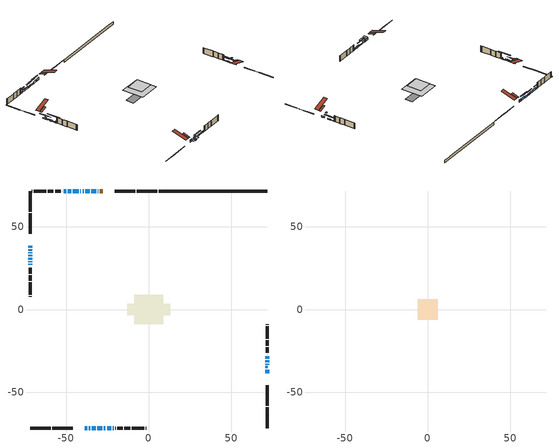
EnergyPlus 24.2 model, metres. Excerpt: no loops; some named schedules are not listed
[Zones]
conditioned space
 floor adiabatic (AdiabaticFloorConstruction): -8.9,-8.9 -8.9,8.9 8.9,8.9 8.9,-8.9 z3.27
 floor foundation (Slab1 construction): -13.05,-3.36 -13.05,3.36 13.05,3.36 13.05,-3.36 z-1.49
 wall outside (RimJoist1 construction): 5.17,71.73 -7.33,71.73 / -71.73,-71.73 -59.24,-71.73 / -71.73,71.73 -71.73,59.24 / 71.73,-71.73 71.73,-59.24 z0.83:1.13
 wall outside (RimJoist2 construction): -8.26,71.73 -20.56,71.73 / -58.31,-71.73 -46,-71.73 / -71.73,58.31 -71.73,46 / 71.73,-58.31 71.73,-46 z0.83:1.13
 wall outside (AdiabaticWallConstruction 1): -27.94,71.73 -29.67,71.73 z0.83:2.86
 wall outside (AdiabaticWallConstruction): -30.59,71.73 -30.99,71.73 / -39.36,71.73 -40.1,71.73 / -71.73,27.59 -71.73,27.2 / -21.85,-71.73 -21.11,-71.73 z0.83:2.05; -31.91,71.73 -34.71,71.73 z0.83:2.58; -35.64,71.73 -38.43,71.73 / 71.73,-38.63 71.73,-36.34 / -42.42,71.73 -45.97,71.73 / -25.27,-71.73 -22.78,-71.73 / -71.73,31.4 -71.73,30.26 z0.83:1.85; -38.63,-71.73 -37.18,-71.73 / -34.46,-71.73 -32.22,-71.73 / -71.73,36.33 -71.73,35.71 z0.83:2.61; -36.25,-71.73 -35.38,-71.73 / -31.29,-71.73 -28.09,-71.73 / -41.03,71.73 -41.49,71.73 / -71.73,34.79 -71.73,34.02 / -71.73,33.1 -71.73,32.33 z0.83:1.69; -71.73,38.63 -71.73,37.25 z0.83:1.42; -46.9,71.73 -49.03,71.73 z0.83:2.46; -27.17,-71.73 -26.2,-71.73 z0.83:1.67; -71.73,29.33 -71.73,28.52 z0.83:1.24; 71.73,-33.41 71.73,-32.89 z0.83:1.44; 71.73,-31.97 71.73,-30.85 z0.83:1.8; 71.73,-29.92 71.73,-28.39 z0.83:1.14; -49.96,71.73 -51.33,71.73 z0.83:1.87
 wall outside (Wall1 construction): -52.26,71.73 -52.48,71.73 / -20.18,-71.73 -19.97,-71.73 / -71.73,26.27 -71.73,26.06 / 71.73,-27.47 71.73,-27.25 z0.83:5.71
 wall outside (Wall2 construction): -53.4,71.73 -56.75,71.73 / -19.04,-71.73 -15.69,-71.73 / -71.73,25.13 -71.73,21.78 / 71.73,-26.32 71.73,-22.98 z0.83:5.71
 wall outside (Wall3 construction): -57.68,71.73 -61.14,71.73 / -14.76,-71.73 -11.3,-71.73 / -71.73,20.85 -71.73,17.39 / 71.73,-22.05 71.73,-18.58 z0.83:5.71
 wall outside (Wall4 construction): -62.07,71.73 -69.59,71.73 / -10.37,-71.73 -2.85,-71.73 / -71.73,16.46 -71.73,8.94 / 71.73,-17.65 71.73,-10.14 z0.83:5.71
 wall outside (Wall5 construction): -70.52,71.73 -70.8,71.73 / -1.92,-71.73 -1.64,-71.73 / -71.73,8.01 -71.73,7.73 / 71.73,-9.21 71.73,-8.92 z0.83:5.71
 wall foundation (FoundationWall1 construction): 6.1,71.73,-1.49 6.1,71.73,0.83 65.17,71.73,0.83 65.17,71.73,0.78 71.73,71.73,0.78 71.73,71.73,-1.49
 window (WindowConstruction 21): -30.6,71.73 -30.98,71.73 z0.83:2.05
 window (WindowConstruction 4): -31.91,71.73 -34.71,71.73 z0.83:2.58
 window (WindowConstruction 5): -35.64,71.73 -38.43,71.73 z0.83:1.84
 window (WindowConstruction 6): -38.63,-71.73 -37.18,-71.73 z0.83:2.61
 window (WindowConstruction 7): -36.25,-71.73 -35.39,-71.73 z0.83:1.69
 window (WindowConstruction 8): -34.46,-71.73 -32.22,-71.73 z0.83:2.61
 window (WindowConstruction 9): -31.29,-71.73 -28.09,-71.73 z0.83:1.69
 window (WindowConstruction 10): -71.73,38.63 -71.73,37.25 z0.83:1.42
 window (WindowConstruction 11): -71.73,36.33 -71.73,35.72 z0.83:2.61
 window (WindowConstruction 12): 71.73,-38.63 71.73,-36.34 z0.83:1.84
 window (WindowConstruction 22): -39.36,71.73 -40.1,71.73 z0.83:2.05
 window (WindowConstruction 13): -41.03,71.73 -41.49,71.73 z0.83:1.69
 window (WindowConstruction 14): -42.42,71.73 -45.97,71.73 z0.83:1.84
 window (WindowConstruction 15): -46.9,71.73 -49.03,71.73 z0.83:2.45
 window (WindowConstruction 16): -27.17,-71.73 -26.2,-71.73 z0.83:1.67
 window (WindowConstruction 17): -25.27,-71.73 -22.78,-71.73 z0.83:1.84
 window (WindowConstruction 18): -71.73,34.79 -71.73,34.02 z0.83:1.69
 window (WindowConstruction 19): -71.73,33.09 -71.73,32.33 z0.83:1.69
 window (WindowConstruction 20): -71.73,31.4 -71.73,30.26 z0.83:1.84
 window (WindowConstruction 25): -71.73,29.33 -71.73,28.52 z0.83:1.24
 window (WindowConstruction 23): -71.73,27.59 -71.73,27.2 z0.83:2.05
 window (WindowConstruction 24): -21.85,-71.73 -21.11,-71.73 z0.83:2.05
 window (WindowConstruction): 71.73,-33.4 71.73,-32.89 z0.83:1.44
 window (WindowConstruction 1): 71.73,-31.97 71.73,-30.85 z0.83:1.8
 window (WindowConstruction 2): 71.73,-29.92 71.73,-28.39 z0.83:1.13
 window (WindowConstruction 3): -49.96,71.73 -51.33,71.73 z0.83:1.87
 door (Door): -27.94,71.73 -29.67,71.73 z0.83:2.86
 ceiling adiabatic (AdiabaticFloorConstruction): 8.9,-8.9 8.9,8.9 -8.9,8.9 -8.9,-8.9 z3.27
 roof outside (Roof2 construction): -27.01,71.73,5.71 -27.01,66.3,7.52 -25.58,66.3,7.52 -25.58,71.73,5.71; -39.55,-71.73,5.71 -39.55,-66.3,7.52 -40.99,-66.3,7.52 -40.99,-71.73,5.71; -71.73,39.55,5.71 -66.3,39.55,7.52 -66.3,40.99,7.52 -71.73,40.99,5.71; 71.73,-39.55,5.71 66.3,-39.55,7.52 66.3,-40.99,7.52 71.73,-40.99,5.71
 roof outside (AdiabaticRoofConstruction): 71.73,-34.33,5.71 70.71,-34.33,6.05 70.71,-35.41,6.05 71.73,-35.41,5.71
 skylight (SkylightConstruction): 71.73,-34.33,5.71 70.71,-34.33,6.05 70.71,-35.41,6.05 71.73,-35.41,5.71
attic - vented
 floor to conditioned space (Floor1 construction Reversed): -6.15,-6.15 -6.15,6.15 6.15,6.15 6.15,-6.15 z5.71
 roof outside (Roof1 construction): -24.65,71.73,5.71 -24.65,59.75,9.7 -21.49,59.75,9.7 -21.49,71.73,5.71; -41.92,-71.73,5.71 -41.92,-59.75,9.7 -45.07,-59.75,9.7 -45.07,-71.73,5.71; -71.73,41.92,5.71 -59.75,41.92,9.7 -59.75,45.07,9.7 -71.73,45.07,5.71; 71.73,-41.92,5.71 59.75,-41.92,9.7 59.75,-45.07,9.7 71.73,-45.07,5.71
shading: -37.35,71.73 -29.27,71.73 -29.27,72.15 -37.35,72.15 z5.22; -41.07,71.73 -33,71.73 -33,72.15 -41.07,72.15 z4.48; -36.88,-71.73 -38.92,-71.73 -38.92,-74.78 -36.88,-74.78 z2.91; -35.09,-71.73 -36.55,-71.73 -36.55,-74.78 -35.09,-74.78 z1.99; -31.92,-71.73 -34.76,-71.73 -34.76,-74.78 -31.92,-74.78 z2.91; -25.45,-71.73 -33.93,-71.73 -33.93,-72.15 -25.45,-72.15 z4.33; -71.73,34.61 -71.73,41.27 -72.15,41.27 -72.15,34.61 z4.05; -71.73,35.42 -71.73,36.62 -74.78,36.62 -74.78,35.42 z2.91; 71.73,-36.14 71.73,-38.83 72.15,-38.83 72.15,-36.14 z2.05; -44.13,71.73 -38.39,71.73 -38.39,72.15 -44.13,72.15 z4.33; -46.17,71.73 -42.21,71.73 -42.21,72.15 -46.17,72.15 z2.05; -49.23,71.73 -46.7,71.73 -46.7,72.15 -49.23,72.15 z2.66; -26,-71.73 -27.37,-71.73 -27.37,-72.15 -26,-72.15 z1.87; -22.58,-71.73 -25.47,-71.73 -25.47,-72.15 -22.58,-72.15 z2.05; -71.73,31.38 -71.73,37.43 -72.15,37.43 -72.15,31.38 z4.33; -71.73,32.13 -71.73,33.3 -72.15,33.3 -72.15,32.13 z1.89; -71.73,30.06 -71.73,31.6 -72.15,31.6 -72.15,30.06 z2.05; -71.73,23.44 -71.73,34.41 -72.15,34.41 -72.15,23.44 z6.32; 71.73,-30.26 71.73,-36.04 72.15,-36.04 72.15,-30.26 z4.08; 71.73,-28.21 71.73,-34.61 72.15,-34.61 72.15,-28.21 z4.44; 71.73,-25.75 71.73,-32.56 72.15,-32.56 72.15,-25.75 z3.77; -53.97,71.73 -47.32,71.73 -47.32,72.15 -53.97,72.15 z4.51
[Building]
Building 1: Terrain=Suburbs
[Site:Location]
Edmonton Intl AP_AB: Latitude {deg}=53.31; Longitude {deg}=-113.58; Time Zone {hr}=-7; Elevation {m}=723; Keep Site Location Information=Yes
[Site:GroundTemperature:Shallow]
-1.56185, -3.61833, -3.78302, -2.80711, 1.11059, 5.01004, 8.39065, 10.5322, 10.7141, 8.97234, 5.67794, 1.89811
[Site:WaterMainsTemperature]
Calculation Method=Schedule; Temperature Schedule=mains temperature schedule
[Material] Roughness=Rough; Thermal Absorptance=0.9
Name | Thickness {m} | Conductivity {W/m-K} | Density {kg/m3} | Specific Heat {J/kg-K} | Solar Absorptance | Visible Absorptance
asphalt or fiberglass shingles | 0.00635 | 0.162714 | 1121.4 | 1465.45 | 0.4 | 0.4
asphalt or fiberglass shingles 1 | 0.00635 | 0.162714 | 1121.4 | 1465.45 | 0.7 | 0.7
ceiling loosefill ins | 0.254 | 0.0480833 | 16.02 | 1046.75 | 0.7 | 0.7
ceiling stud and cavity | 0.1397 | 0.158042 | 65.682 | 1177.47 | 0.7 | 0.7
concrete 4.0 in. | 0.1016 | 1.803125 | 2242.8 | 837.4 | 0.7 | 0.7
concrete 8.0 in. | 0.2032 | 1.803125 | 2242.8 | 837.4 | 0.7 | 0.7
door material | 0.04445 | 0.053851 | 512.64 | 1214.23 | 0.7 | 0.7
exterior vertical ins | 0.0460229 | 0.029427 | 32.04 | 1214.23 | 0.7 | 0.7
floor covering | 0.0127 | 0.0433444 | 54.468 | 1339.84 | 0.6 | 0.6
floor rigid ins; roof rigid ins 1; wall rigid ins | 0.512978 | 0.029427 | 32.04 | 1214.23 | 0.7 | 0.7
floor stud and cavity | 0.1397 | 1.75129 | 37.0049 | 1207.88 | 0.7 | 0.7
furniture material conditioned space 1 | 0.1524 | 0.115458 | 640.8 | 1214.23 | 0.6 | 0.6
gypsum board | 0.0127 | 0.160291 | 801 | 837.4 | 0.6 | 0.6
gypsum board 1 | 0.0127 | 0.160291 | 801 | 837.4 | 0.7 | 0.7
osb sheathing 0.5 in. | 0.0127 | 0.115458 | 512.64 | 1214.23 | 0.7 | 0.7
osb sheathing 0.75 in. | 0.01905 | 0.115458 | 512.64 | 1214.23 | 0.7 | 0.7
osb sheathing 2.0 in. | 0.0508 | 0.115458 | 512.64 | 1214.23 | 0.7 | 0.7
rim joist rigid ins; roof rigid ins | 0.051816 | 0.029427 | 32.04 | 1214.23 | 0.7 | 0.7
rim joist stud and cavity | 0.0508 | 0.0292128 | 125.044 | 1163.47 | 0.6 | 0.6
rim joist stud and cavity 1 | 0.0508 | 0.501043 | 125.044 | 1163.47 | 0.6 | 0.6
roof stud and cavity | 0.2032 | 0.214186 | 78.34581 | 1123.46 | 0.7 | 0.7
roof stud and cavity 1 | 0.18415 | 1.78685 | 37.0049 | 1207.88 | 0.6 | 0.6
wall stud and cavity | 0.1397 | 0.140672 | 139.0536 | 1170.24 | 0.7 | 0.7
wall stud and cavity 1 | 0.1397 | 0.085864 | 139.0536 | 1170.24 | 0.7 | 0.7
wall stud and cavity 2 | 0.1397 | 0.100302 | 139.0536 | 1170.24 | 0.7 | 0.7
wall stud and cavity 3 | 0.1397 | 0.0995464 | 139.0536 | 1170.24 | 0.7 | 0.7
wall stud and cavity 4 | 0.1397 | 0.089851 | 139.0536 | 1170.24 | 0.7 | 0.7
wall stud and cavity 5 | 0.0889 | 0.380278 | 52.3479 | 1209.89 | 0.7 | 0.7
wall stud and cavity 6 | 0.0889 | 0.391764 | 83.0341 | 1211.67 | 0.7 | 0.7
wood siding | 0.0254 | 0.102417 | 544.68 | 1172.36 | 0.4 | 0.4
wood siding 1; wood siding 2; wood siding 3 | 0.0254 | 0.102417 | 544.68 | 1172.36 | 0.7 | 0.7
[WindowMaterial:SimpleGlazingSystem]
Name | U-Factor {W/m2-K} | Solar Heat Gain Coefficient
SkylightMaterial | 2.75385 | 0.6476
WindowMaterial | 2.64424 | 0.53
WindowMaterial 1 | 1.89248 | 0.49
WindowMaterial 10 | 2.02932 | 0.45
WindowMaterial 11 | 1.97935 | 0.46
WindowMaterial 12 | 1.7528 | 0.55
WindowMaterial 13 | 2.21556 | 0.38
WindowMaterial 14 | 1.79936 | 0.51
WindowMaterial 15 | 1.67274 | 0.55
WindowMaterial 16 | 1.96288 | 0.46
WindowMaterial 17 | 1.73917 | 0.55
WindowMaterial 18 | 2.01739 | 0.45
WindowMaterial 19 | 3.30687 | 0.59
WindowMaterial 2 | 3.324469 | 0.54
WindowMaterial 20 | 3.33412 | 0.5
WindowMaterial 21 | 3.31198 | 0.62
WindowMaterial 22 | 2.28653 | 0.36
WindowMaterial 3 | 1.83343 | 0.5
WindowMaterial 4 | 1.63015 | 0.56
WindowMaterial 5 | 1.75053 | 0.53
WindowMaterial 6 | 1.63072 | 0.58
WindowMaterial 7 | 1.839672 | 0.53
WindowMaterial 8 | 1.578484 | 0.59
WindowMaterial 9 | 1.79027 | 0.52
[Construction]
AdiabaticFloorConstruction: floor stud and cavity, floor rigid ins, osb sheathing 0.75 in., floor covering
AdiabaticRoofConstruction: asphalt or fiberglass shingles 1, roof rigid ins 1, osb sheathing 0.75 in., roof stud and cavity 1
AdiabaticWallConstruction: wood siding 2, wall rigid ins, wall stud and cavity 5, gypsum board
AdiabaticWallConstruction 1: wood siding 3, wall rigid ins, wall stud and cavity 5, gypsum board
Door: door material
Floor1 construction Reversed: gypsum board, ceiling stud and cavity, ceiling loosefill ins
FoundationWall1 construction: concrete 8.0 in., gypsum board 1
furniture construction conditioned space 1: furniture material conditioned space 1
PartitionWallConstruction: gypsum board, wall stud and cavity 6, gypsum board
RimJoist1 construction: wood siding 1, osb sheathing 2.0 in., rim joist stud and cavity
RimJoist2 construction: wood siding 1, rim joist rigid ins, osb sheathing 2.0 in., rim joist stud and cavity 1
Roof1 construction: asphalt or fiberglass shingles
Roof2 construction: asphalt or fiberglass shingles, roof rigid ins, osb sheathing 0.75 in., roof stud and cavity, gypsum board
SkylightConstruction: SkylightMaterial
Slab1 construction: concrete 4.0 in.
Wall1 construction: wood siding, osb sheathing 0.5 in., wall stud and cavity, gypsum board
Wall2 construction: wood siding, osb sheathing 0.5 in., wall stud and cavity 1, gypsum board
Wall3 construction: wood siding, osb sheathing 0.5 in., wall stud and cavity 2, gypsum board
Wall4 construction: wood siding, osb sheathing 0.5 in., wall stud and cavity 3, gypsum board
Wall5 construction: wood siding, osb sheathing 0.5 in., wall stud and cavity 4, gypsum board
WindowConstruction: WindowMaterial
WindowConstruction 1: WindowMaterial 1
WindowConstruction 10: WindowMaterial 10
WindowConstruction 11: WindowMaterial 11
WindowConstruction 12; WindowConstruction 20: WindowMaterial 12
WindowConstruction 13: WindowMaterial 13
WindowConstruction 14: WindowMaterial 14
WindowConstruction 15: WindowMaterial 15
WindowConstruction 16: WindowMaterial 16
WindowConstruction 17: WindowMaterial 17
WindowConstruction 18; WindowConstruction 19: WindowMaterial 18
WindowConstruction 2: WindowMaterial 2
WindowConstruction 21; WindowConstruction 23: WindowMaterial 19
WindowConstruction 22: WindowMaterial 20
WindowConstruction 24: WindowMaterial 21
WindowConstruction 25: WindowMaterial 22
WindowConstruction 3: WindowMaterial 3
WindowConstruction 4: WindowMaterial 4
WindowConstruction 5: WindowMaterial 5
WindowConstruction 6: WindowMaterial 6
WindowConstruction 7: WindowMaterial 7
WindowConstruction 8: WindowMaterial 8
WindowConstruction 9: WindowMaterial 9
[Zone] Multiplier=1; Part of Total Floor Area=Yes
Name | Volume {m3}
attic - vented | 99.2162
conditioned space | 1268.8
[Space]
Name | Zone | Volume {m3}
attic - vented 1 | attic - vented | 99.2162
conditioned space 1 | conditioned space | 1268.8
[ZoneInfiltration:EffectiveLeakageArea]
infil attic - vented 1: Zone or Space=attic - vented 1; Schedule=Always On Discrete; Effective Air Leakage Area {cm2}=5262.56; Stack Coefficient=0.000277758; Wind Coefficient=1.12604e-05
[ZoneMixing]
whole house fan mix: Zone or Space=attic - vented; Schedule=Always On Continuous; Design Flow Rate Calculation Method=Flow/Zone; Design Flow Rate {m3/s}=0; Source Zone or Space=conditioned space
[SurfaceProperty:ExposedFoundationPerimeter]
Slab1: Exposed Perimeter Calculation Method=TotalExposedPerimeter; Total Exposed Perimeter {m}=65.635
[InternalMass] Zone or ZoneList=conditioned space; Space or SpaceList=conditioned space 1
Name | Construction | Surface Area {m2}
furniture mass conditioned space 1 | furniture construction conditioned space 1 | 196.88
partition wall mass | PartitionWallConstruction | 492.199
[Lights]
interior lighting: Zone or ZoneList or Space or SpaceList=conditioned space 1; Schedule=interior lighting schedule; Design Level Calculation Method=LightingLevel; Lighting Level {W}=343.2; Return Air Fraction=0; Fraction Radiant=0.6; Fraction Visible=0.2; Fraction Replaceable=1
[People]
occupants: Zone or ZoneList or Space or SpaceList=conditioned space 1; Number of People Schedule=occupants schedule; Number of People Calculation Method=People; Number of People=3; Fraction Radiant=0.314171; Sensible Heat Fraction=0.56303; Activity Level Schedule=occupants activity schedule; Carbon Dioxide Generation Rate {m3/s-W}=0; Enable ASHRAE 55 Comfort Warnings=No; Mean Radiant Temperature Calculation Type=EnclosureAveraged
[ElectricEquipment] Zone or ZoneList or Space or SpaceList=conditioned space 1; Design Level Calculation Method=EquipmentLevel
Name | Schedule | Design Level {W} | Fraction Latent | Fraction Radiant | Fraction Lost
clothes dryer | clothes dryer schedule | 140.772 | 0.015 | 0.081 | 0.85
clothes washer | clothes washer schedule | 32.1985 | 0.03 | 0.162 | 0.7
cooking range | cooking range schedule | 215.147 | 0.08 | 0.432 | 0.2
dishwasher | dishwasher schedule | 66.8632 | 0.3 | 0.18 | 0.4
fridge | fridge schedule | 72.9452 | 0 | 0.6 | 0
mech vent bath fan 0 | mech vent bath fan 0 schedule | 50.2 | 0 | 0 | 1
mech vent bath fan 1 | mech vent bath fan 1 schedule | 50.2 | 0 | 0 | 1
mech vent house fan | mech vent house fan schedule | 0 | 0 | 0 | 1
mech vent house fan cfis | mech vent house fan cfis schedule | 0 | 0 | 0 | 0
mech vent range fan 0 | mech vent range fan 0 schedule | 57 | 0 | 0 | 1
misc plug loads | misc plug loads schedule | 494.7 | 0.045 | 0.513 | 0.1
whole house fan | Always On Discrete | 0 | 0 | 0 | 1
[OtherEquipment] Zone or ZoneList or Space or SpaceList=conditioned space 1; Design Level Calculation Method=EquipmentLevel
Name | Fuel Type | Schedule | Design Level {W} | Fraction Latent | Fraction Radiant | Fraction Lost
clothes dryer 1 | Electricity | clothes dryer schedule | 0 | 0.015 | 0.081 | 0.85
cooking range 1 | Electricity | cooking range schedule | 0 | 0.08 | 0.432 | 0.2
general water use latent | None | general water use schedule | 62.594 | 1 | 0 | 0
general water use sensible | None | general water use schedule | -61.6891 | 0 | 0.6 | 0
mech vent house fan latent load | None | Always On Discrete | 0 | 1 | 0 | 0
mech vent house fan sensible load | None | Always On Discrete | 0 | 0 | 0 | 0
water heater energy adjustment1 | Electricity | Always On Discrete | 0.01 | 0 | 0 | 1
[ZoneInfiltration:DesignFlowRate] Zone or ZoneList or Space or SpaceList=conditioned space 1; Schedule=Always On Discrete; Design Flow Rate Calculation Method=Flow/Zone; Design Flow Rate {m3/s}=0
infil flow; natural vent flow; whole house fan flow
[Foundation:Kiva]
Foundation Kiva 1: Initial Indoor Air Temperature {C}=18; Wall Height Above Grade {m}=0.82997; Wall Depth Below Slab {m}=0.2032; Custom Block Material Name 1=exterior vertical ins; Custom Block Depth 1 {m}=2.31999; Custom Block X Position 1 {m}=0.2159; Custom Block Z Position 1 {m}=0
[Foundation:Kiva:Settings]
Soil Conductivity {W/m-K}=0.849921; Soil Density {kg/m3}=1842.3; Soil Specific Heat {J/kg-K}=418.7; Ground Solar Absorptivity=0.9; Ground Thermal Absorptivity=0.9; Ground Surface Roughness {m}=0.03; Far-Field Width {m}=40; Deep-Ground Boundary Condition=ZeroFlux; Deep-Ground Depth {m}=40; Minimum Cell Dimension {m}=0.2; Maximum Cell Growth Coefficient=3; Simulation Timestep=Timestep
[Exterior:Lights]
exterior lighting: Schedule=exterior lighting schedule; Design Level {W}=75.6
[Schedule:Constant]
Name | Hourly Value
Always On Continuous; mech vent house fan schedule; mech vent house fan cfis schedule; Always On Discrete | 1
occupants activity schedule | 117.228
fridge schedule | 0
[Schedule:Week:Daily]
interior lighting schedule Week Rule - Jan1-Jan27: interior lighting schedule day, interior lighting schedule day, interior lighting schedule day, interior lighting schedule day, interior lighting schedule day, interior lighting schedule day, interior lighting schedule day, interior lighting schedule default day, interior lighting schedule default day, interior lighting schedule default day, interior lighting schedule default day, interior lighting schedule default day
interior lighting schedule Week Rule - Jan28-Feb3: interior lighting schedule day, interior lighting schedule day, interior lighting schedule day, interior lighting schedule day, interior lighting schedule day 1, interior lighting schedule day 1, interior lighting schedule day 1, interior lighting schedule default day, interior lighting schedule default day, interior lighting schedule default day, interior lighting schedule default day, interior lighting schedule default day
interior lighting schedule Week Rule - Feb4-Feb24: interior lighting schedule day 1, interior lighting schedule day 1, interior lighting schedule day 1, interior lighting schedule day 1, interior lighting schedule day 1, interior lighting schedule day 1, interior lighting schedule day 1, interior lighting schedule default day, interior lighting schedule default day, interior lighting schedule default day, interior lighting schedule default day, interior lighting schedule default day
interior lighting schedule Week Rule - Feb25-Mar3: interior lighting schedule day 1, interior lighting schedule day 1, interior lighting schedule day 1, interior lighting schedule day 1, interior lighting schedule day 2, interior lighting schedule day 2, interior lighting schedule day 2, interior lighting schedule default day, interior lighting schedule default day, interior lighting schedule default day, interior lighting schedule default day, interior lighting schedule default day
interior lighting schedule Week Rule - Mar4-Mar31: interior lighting schedule day 2, interior lighting schedule day 2, interior lighting schedule day 2, interior lighting schedule day 2, interior lighting schedule day 2, interior lighting schedule day 2, interior lighting schedule day 2, interior lighting schedule default day, interior lighting schedule default day, interior lighting schedule default day, interior lighting schedule default day, interior lighting schedule default day
interior lighting schedule Week Rule - Apr1-Apr28: interior lighting schedule day 3, interior lighting schedule day 3, interior lighting schedule day 3, interior lighting schedule day 3, interior lighting schedule day 3, interior lighting schedule day 3, interior lighting schedule day 3, interior lighting schedule default day, interior lighting schedule default day, interior lighting schedule default day, interior lighting schedule default day, interior lighting schedule default day
interior lighting schedule Week Rule - Apr29-May5: interior lighting schedule day 3, interior lighting schedule day 3, interior lighting schedule day 4, interior lighting schedule day 4, interior lighting schedule day 4, interior lighting schedule day 4, interior lighting schedule day 4, interior lighting schedule default day, interior lighting schedule default day, interior lighting schedule default day, interior lighting schedule default day, interior lighting schedule default day
interior lighting schedule Week Rule - May6-May26: interior lighting schedule day 4, interior lighting schedule day 4, interior lighting schedule day 4, interior lighting schedule day 4, interior lighting schedule day 4, interior lighting schedule day 4, interior lighting schedule day 4, interior lighting schedule default day, interior lighting schedule default day, interior lighting schedule default day, interior lighting schedule default day, interior lighting schedule default day
interior lighting schedule Week Rule - May27-Jun2: interior lighting schedule day 4, interior lighting schedule day 4, interior lighting schedule day 4, interior lighting schedule day 4, interior lighting schedule day 4, interior lighting schedule day 5, interior lighting schedule day 5, interior lighting schedule default day, interior lighting schedule default day, interior lighting schedule default day, interior lighting schedule default day, interior lighting schedule default day
interior lighting schedule Week Rule - Jun3-Jun30: interior lighting schedule day 5, interior lighting schedule day 5, interior lighting schedule day 5, interior lighting schedule day 5, interior lighting schedule day 5, interior lighting schedule day 5, interior lighting schedule day 5, interior lighting schedule default day, interior lighting schedule default day, interior lighting schedule default day, interior lighting schedule default day, interior lighting schedule default day
interior lighting schedule Week Rule - Jul1-Jul28: interior lighting schedule day 6, interior lighting schedule day 6, interior lighting schedule day 6, interior lighting schedule day 6, interior lighting schedule day 6, interior lighting schedule day 6, interior lighting schedule day 6, interior lighting schedule default day, interior lighting schedule default day, interior lighting schedule default day, interior lighting schedule default day, interior lighting schedule default day
interior lighting schedule Week Rule - Jul29-Aug4: interior lighting schedule day 6, interior lighting schedule day 6, interior lighting schedule day 6, interior lighting schedule day 7, interior lighting schedule day 7, interior lighting schedule day 7, interior lighting schedule day 7, interior lighting schedule default day, interior lighting schedule default day, interior lighting schedule default day, interior lighting schedule default day, interior lighting schedule default day
interior lighting schedule Week Rule - Aug5-Aug25: interior lighting schedule day 7, interior lighting schedule day 7, interior lighting schedule day 7, interior lighting schedule day 7, interior lighting schedule day 7, interior lighting schedule day 7, interior lighting schedule day 7, interior lighting schedule default day, interior lighting schedule default day, interior lighting schedule default day, interior lighting schedule default day, interior lighting schedule default day
interior lighting schedule Week Rule - Aug26-Sep1: interior lighting schedule day 7, interior lighting schedule day 7, interior lighting schedule day 7, interior lighting schedule day 7, interior lighting schedule day 7, interior lighting schedule day 7, interior lighting schedule day 8, interior lighting schedule default day, interior lighting schedule default day, interior lighting schedule default day, interior lighting schedule default day, interior lighting schedule default day
interior lighting schedule Week Rule - Sep2-Sep29: interior lighting schedule day 8, interior lighting schedule day 8, interior lighting schedule day 8, interior lighting schedule day 8, interior lighting schedule day 8, interior lighting schedule day 8, interior lighting schedule day 8, interior lighting schedule default day, interior lighting schedule default day, interior lighting schedule default day, interior lighting schedule default day, interior lighting schedule default day
interior lighting schedule Week Rule - Sep30-Oct6: interior lighting schedule day 8, interior lighting schedule day 9, interior lighting schedule day 9, interior lighting schedule day 9, interior lighting schedule day 9, interior lighting schedule day 9, interior lighting schedule day 9, interior lighting schedule default day, interior lighting schedule default day, interior lighting schedule default day, interior lighting schedule default day, interior lighting schedule default day
interior lighting schedule Week Rule - Oct7-Oct27: interior lighting schedule day 9, interior lighting schedule day 9, interior lighting schedule day 9, interior lighting schedule day 9, interior lighting schedule day 9, interior lighting schedule day 9, interior lighting schedule day 9, interior lighting schedule default day, interior lighting schedule default day, interior lighting schedule default day, interior lighting schedule default day, interior lighting schedule default day
interior lighting schedule Week Rule - Oct28-Nov3: interior lighting schedule day 9, interior lighting schedule day 9, interior lighting schedule day 9, interior lighting schedule day 9, interior lighting schedule day 10, interior lighting schedule day 10, interior lighting schedule day 10, interior lighting schedule default day, interior lighting schedule default day, interior lighting schedule default day, interior lighting schedule default day, interior lighting schedule default day
interior lighting schedule Week Rule - Nov4-Nov24: interior lighting schedule day 10, interior lighting schedule day 10, interior lighting schedule day 10, interior lighting schedule day 10, interior lighting schedule day 10, interior lighting schedule day 10, interior lighting schedule day 10, interior lighting schedule default day, interior lighting schedule default day, interior lighting schedule default day, interior lighting schedule default day, interior lighting schedule default day
interior lighting schedule Week Rule - Nov25-Dec1: interior lighting schedule day 10, interior lighting schedule day 10, interior lighting schedule day 10, interior lighting schedule day 10, interior lighting schedule day 10, interior lighting schedule day 10, interior lighting schedule day 11, interior lighting schedule default day, interior lighting schedule default day, interior lighting schedule default day, interior lighting schedule default day, interior lighting schedule default day
interior lighting schedule Week Rule - Dec2-Dec31: interior lighting schedule day 11, interior lighting schedule day 11, interior lighting schedule day 11, interior lighting schedule day 11, interior lighting schedule day 11, interior lighting schedule day 11, interior lighting schedule day 11, interior lighting schedule default day, interior lighting schedule default day, interior lighting schedule default day, interior lighting schedule default day, interior lighting schedule default day
occupants schedule Week Rule - Jan1-Dec31: occupants schedule day, occupants schedule day, occupants schedule day, occupants schedule day, occupants schedule day, occupants schedule day, occupants schedule day, occupants schedule default day, occupants schedule default day, occupants schedule default day, occupants schedule default day, occupants schedule default day
clothes dryer schedule Week Rule - Jan1-Dec31: clothes dryer schedule day, clothes dryer schedule day, clothes dryer schedule day, clothes dryer schedule day, clothes dryer schedule day, clothes dryer schedule day, clothes dryer schedule day, clothes dryer schedule default day, clothes dryer schedule default day, clothes dryer schedule default day, clothes dryer schedule default day, clothes dryer schedule default day
clothes washer schedule Week Rule - Jan1-Dec31: clothes washer schedule day, clothes washer schedule day, clothes washer schedule day, clothes washer schedule day, clothes washer schedule day, clothes washer schedule day, clothes washer schedule day, clothes washer schedule default day, clothes washer schedule default day, clothes washer schedule default day, clothes washer schedule default day, clothes washer schedule default day
cooking range schedule Week Rule - Jan1-Dec31: cooking range schedule day, cooking range schedule day, cooking range schedule day, cooking range schedule day, cooking range schedule day, cooking range schedule day, cooking range schedule day, cooking range schedule default day, cooking range schedule default day, cooking range schedule default day, cooking range schedule default day, cooking range schedule default day
dishwasher schedule Week Rule - Jan1-Dec31: dishwasher schedule day, dishwasher schedule day, dishwasher schedule day, dishwasher schedule day, dishwasher schedule day, dishwasher schedule day, dishwasher schedule day, dishwasher schedule default day, dishwasher schedule default day, dishwasher schedule default day, dishwasher schedule default day, dishwasher schedule default day
mech vent bath fan 0 schedule Week Rule - Jan1-Dec31: mech vent bath fan 0 schedule day, mech vent bath fan 0 schedule day, mech vent bath fan 0 schedule day, mech vent bath fan 0 schedule day, mech vent bath fan 0 schedule day, mech vent bath fan 0 schedule day, mech vent bath fan 0 schedule day, mech vent bath fan 0 schedule default day, mech vent bath fan 0 schedule default day, mech vent bath fan 0 schedule default day, mech vent bath fan 0 schedule default day, mech vent bath fan 0 schedule default day
mech vent bath fan 1 schedule Week Rule - Jan1-Dec31: mech vent bath fan 1 schedule day, mech vent bath fan 1 schedule day, mech vent bath fan 1 schedule day, mech vent bath fan 1 schedule day, mech vent bath fan 1 schedule day, mech vent bath fan 1 schedule day, mech vent bath fan 1 schedule day, mech vent bath fan 1 schedule default day, mech vent bath fan 1 schedule default day, mech vent bath fan 1 schedule default day, mech vent bath fan 1 schedule default day, mech vent bath fan 1 schedule default day
mech vent range fan 0 schedule Week Rule - Jan1-Dec31: mech vent range fan 0 schedule day, mech vent range fan 0 schedule day, mech vent range fan 0 schedule day, mech vent range fan 0 schedule day, mech vent range fan 0 schedule day, mech vent range fan 0 schedule day, mech vent range fan 0 schedule day, mech vent range fan 0 schedule default day, mech vent range fan 0 schedule default day, mech vent range fan 0 schedule default day, mech vent range fan 0 schedule default day, mech vent range fan 0 schedule default day
misc plug loads schedule Week Rule - Jan1-Dec31: misc plug loads schedule day, misc plug loads schedule day, misc plug loads schedule day, misc plug loads schedule day, misc plug loads schedule day, misc plug loads schedule day, misc plug loads schedule day, misc plug loads schedule default day, misc plug loads schedule default day, misc plug loads schedule default day, misc plug loads schedule default day, misc plug loads schedule default day
general water use schedule Week Rule - Jan1-Dec31: general water use schedule day, general water use schedule day, general water use schedule day, general water use schedule day, general water use schedule day, general water use schedule day, general water use schedule day, general water use schedule default day, general water use schedule default day, general water use schedule default day, general water use schedule default day, general water use schedule default day
[Schedule:Year]
interior lighting schedule: interior lighting schedule Week Rule - Jan1-Jan27, 1, 1, 1, 27, interior lighting schedule Week Rule - Jan28-Feb3, 1, 28, 2, 3, interior lighting schedule Week Rule - Feb4-Feb24, 2, 4, 2, 24, interior lighting schedule Week Rule - Feb25-Mar3, 2, 25, 3, 3, interior lighting schedule Week Rule - Mar4-Mar31, 3, 4, 3, 31, interior lighting schedule Week Rule - Apr1-Apr28, 4, 1, 4, 28, interior lighting schedule Week Rule - Apr29-May5, 4, 29, 5, 5, interior lighting schedule Week Rule - May6-May26, 5, 6, 5, 26, interior lighting schedule Week Rule - May27-Jun2, 5, 27, 6, 2, interior lighting schedule Week Rule - Jun3-Jun30, 6, 3, 6, 30, interior lighting schedule Week Rule - Jul1-Jul28, 7, 1, 7, 28, interior lighting schedule Week Rule - Jul29-Aug4, 7, 29, 8, 4, interior lighting schedule Week Rule - Aug5-Aug25, 8, 5, 8, 25, interior lighting schedule Week Rule - Aug26-Sep1, 8, 26, 9, 1, interior lighting schedule Week Rule - Sep2-Sep29, 9, 2, 9, 29, interior lighting schedule Week Rule - Sep30-Oct6, 9, 30, 10, 6, interior lighting schedule Week Rule - Oct7-Oct27, 10, 7, 10, 27, interior lighting schedule Week Rule - Oct28-Nov3, 10, 28, 11, 3, interior lighting schedule Week Rule - Nov4-Nov24, 11, 4, 11, 24, interior lighting schedule Week Rule - Nov25-Dec1, 11, 25, 12, 1, interior lighting schedule Week Rule - Dec2-Dec31, 12, 2, 12, 31
occupants schedule: occupants schedule Week Rule - Jan1-Dec31, 1, 1, 12, 31
clothes dryer schedule: clothes dryer schedule Week Rule - Jan1-Dec31, 1, 1, 12, 31
clothes washer schedule: clothes washer schedule Week Rule - Jan1-Dec31, 1, 1, 12, 31
cooking range schedule: cooking range schedule Week Rule - Jan1-Dec31, 1, 1, 12, 31
dishwasher schedule: dishwasher schedule Week Rule - Jan1-Dec31, 1, 1, 12, 31
mech vent bath fan 0 schedule: mech vent bath fan 0 schedule Week Rule - Jan1-Dec31, 1, 1, 12, 31
mech vent bath fan 1 schedule: mech vent bath fan 1 schedule Week Rule - Jan1-Dec31, 1, 1, 12, 31
mech vent range fan 0 schedule: mech vent range fan 0 schedule Week Rule - Jan1-Dec31, 1, 1, 12, 31
misc plug loads schedule: misc plug loads schedule Week Rule - Jan1-Dec31, 1, 1, 12, 31
general water use schedule: general water use schedule Week Rule - Jan1-Dec31, 1, 1, 12, 31
exterior lighting schedule: exterior lighting schedule Week Rule - Jan1-Jan27, 1, 1, 1, 27, exterior lighting schedule Week Rule - Jan28-Feb3, 1, 28, 2, 3, exterior lighting schedule Week Rule - Feb4-Feb24, 2, 4, 2, 24, exterior lighting schedule Week Rule - Feb25-Mar3, 2, 25, 3, 3, exterior lighting schedule Week Rule - Mar4-Mar31, 3, 4, 3, 31, exterior lighting schedule Week Rule - Apr1-Apr28, 4, 1, 4, 28, exterior lighting schedule Week Rule - Apr29-May5, 4, 29, 5, 5, exterior lighting schedule Week Rule - May6-May26, 5, 6, 5, 26, exterior lighting schedule Week Rule - May27-Jun2, 5, 27, 6, 2, exterior lighting schedule Week Rule - Jun3-Jun30, 6, 3, 6, 30, exterior lighting schedule Week Rule - Jul1-Jul28, 7, 1, 7, 28, exterior lighting schedule Week Rule - Jul29-Aug4, 7, 29, 8, 4, exterior lighting schedule Week Rule - Aug5-Aug25, 8, 5, 8, 25, exterior lighting schedule Week Rule - Aug26-Sep1, 8, 26, 9, 1, exterior lighting schedule Week Rule - Sep2-Sep29, 9, 2, 9, 29, exterior lighting schedule Week Rule - Sep30-Oct6, 9, 30, 10, 6, exterior lighting schedule Week Rule - Oct7-Oct27, 10, 7, 10, 27, exterior lighting schedule Week Rule - Oct28-Nov3, 10, 28, 11, 3, exterior lighting schedule Week Rule - Nov4-Nov24, 11, 4, 11, 24, exterior lighting schedule Week Rule - Nov25-Dec1, 11, 25, 12, 1, exterior lighting schedule Week Rule - Dec2-Dec31, 12, 2, 12, 31
[Schedule:Compact]
mains temperature schedule: Through: 01/01, For: AllDays, Until: 24:00, 3.97167, Through: 01/02, For: AllDays, Until: 24:00, 3.90778, Through: 01/03, For: AllDays, Until: 24:00, 3.84556, Through: 01/04, For: AllDays, Until: 24:00, 3.78389, Through: 01/05, For: AllDays, Until: 24:00, 3.72278, Through: 01/06, For: AllDays, Until: 24:00, 3.66278, Through: 01/07, For: AllDays, Until: 24:00, 3.60389, Through: 01/08, For: AllDays, Until: 24:00, 3.54556, Through: 01/09, For: AllDays, Until: 24:00, 3.48833, Through: 01/10, For: AllDays, Until: 24:00, 3.43167, Through: 01/11, For: AllDays, Until: 24:00, 3.37611, Through: 01/12, For: AllDays, Until: 24:00, 3.32167, Through: 01/13, For: AllDays, Until: 24:00, 3.26833, Through: 01/14, For: AllDays, Until: 24:00, 3.21556, Through: 01/15, For: AllDays, Until: 24:00, 3.16444, Through: 01/16, For: AllDays, Until: 24:00, 3.11389, Through: 01/17, For: AllDays, Until: 24:00, 3.06444, Through: 01/18, For: AllDays, Until: 24:00, 3.01611, Through: 01/19, For: AllDays, Until: 24:00, 2.96889, Through: 01/20, For: AllDays, Until: 24:00, 2.92278, Through: 01/21, For: AllDays, Until: 24:00, 2.87722, Through: 01/22, For: AllDays, Until: 24:00, 2.83333, Through: 01/23, For: AllDays, Until: 24:00, 2.79056, Through: 01/24, For: AllDays, Until: 24:00, 2.74889, Through: 01/25, For: AllDays, Until: 24:00, 2.70833, Through: 01/26, For: AllDays, Until: 24:00, 2.66889, Through: 01/27, For: AllDays, Until: 24:00, 2.63056, Through: 01/28, For: AllDays, Until: 24:00, 2.59333, Through: 01/29, For: AllDays, Until: 24:00, 2.55778, Through: 01/30, For: AllDays, Until: 24:00, 2.52278, Through: 01/31, For: AllDays, Until: 24:00, 2.48944, Through: 02/01, For: AllDays, Until: 24:00, 2.45722, Through: 02/02, For: AllDays, Until: 24:00, 2.42611, Through: 02/03, For: AllDays, Until: 24:00, 2.39667, Through: 02/04, For: AllDays, Until: 24:00, 2.36833, Through: 02/05, For: AllDays, Until: 24:00, 2.34111, Through: 02/06, For: AllDays, Until: 24:00, 2.315, Through: 02/07, For: AllDays, Until: 24:00, 2.29056, Through: 02/08, For: AllDays, Until: 24:00, 2.26722, Through: 02/09, For: AllDays, Until: 24:00, 2.245, Through: 02/10, For: AllDays, Until: 24:00, 2.22444, Through: 02/11, For: AllDays, Until: 24:00, 2.20444, Through: 02/12, For: AllDays, Until: 24:00, 2.18667, Through: 02/13, For: AllDays, Until: 24:00, 2.17, Through: 02/14, For: AllDays, Until: 24:00, 2.15444, Through: 02/15, For: AllDays, Until: 24:00, 2.14, Through: 02/16, For: AllDays, Until: 24:00, 2.12722, Through: 02/17, For: AllDays, Until: 24:00, 2.11556, Through: 02/18, For: AllDays, Until: 24:00, 2.10556, Through: 02/19, For: AllDays, Until: 24:00, 2.09667, Through: 02/20, For: AllDays, Until: 24:00, 2.08889, Through: 02/21, For: AllDays, Until: 24:00, 2.08278, Through: 02/22, For: AllDays, Until: 24:00, 2.07833, Through: 02/23, For: AllDays, Until: 24:00, 2.07444, Through: 02/24, For: AllDays, Until: 24:00, 2.07278, Through: 02/25, For: AllDays, Until: 24:00, 2.07167, Through: 02/26, For: AllDays, Until: 24:00, 2.07222, Through: 02/27, For: AllDays, Until: 24:00, 2.07444, Through: 02/28, For: AllDays, Until: 24:00, 2.07778, Through: 03/01, For: AllDays, Until: 24:00, 2.08222, Through: 03/02, For: AllDays, Until: 24:00, 2.08833, Through: 03/03, For: AllDays, Until: 24:00, 2.09556, Through: 03/04, For: AllDays, Until: 24:00, 2.10444, Through: 03/05, For: AllDays, Until: 24:00, 2.11444, Through: 03/06, For: AllDays, Until: 24:00, 2.12556, Through: 03/07, For: AllDays, Until: 24:00, 2.13833, Through: 03/08, For: AllDays, Until: 24:00, 2.15278, Through: 03/09, For: AllDays, Until: 24:00, 2.16778, Through: 03/10, For: AllDays, Until: 24:00, 2.18444, Through: 03/11, For: AllDays, Until: 24:00, 2.20278, Through: 03/12, For: AllDays, Until: 24:00, 2.22167, Through: 03/13, For: AllDays, Until: 24:00, 2.24278, Through: 03/14, For: AllDays, Until: 24:00, 2.26444, Through: 03/15, For: AllDays, Until: 24:00, 2.28778, Through: 03/16, For: AllDays, Until: 24:00, 2.31222, Through: 03/17, For: AllDays, Until: 24:00, 2.33778, Through: 03/18, For: AllDays, Until: 24:00, 2.365, Through: 03/19, For: AllDays, Until: 24:00, 2.39333, Through: 03/20, For: AllDays, Until: 24:00, 2.42278, Through: 03/21, For: AllDays, Until: 24:00, 2.45389, Through: 03/22, For: AllDays, Until: 24:00, 2.48611, Through: 03/23, For: AllDays, Until: 24:00, 2.51889, Through: 03/24, For: AllDays, Until: 24:00, 2.55389, Through: 03/25, For: AllDays, Until: 24:00, 2.58944, Through: 03/26, For: AllDays, Until: 24:00, 2.62611, Through: 03/27, For: AllDays, Until: 24:00, 2.66444, Through: 03/28, For: AllDays, Until: 24:00, 2.70389, Through: 03/29, For: AllDays, Until: 24:00, 2.74389, Through: 03/30, For: AllDays, Until: 24:00, 2.78556, Through: 03/31, For: AllDays, Until: 24:00, 2.82833, Through: 04/01, For: AllDays, Until: 24:00, 2.87222, Through: 04/02, For: AllDays, Until: 24:00, 2.91722, Through: 04/03, For: AllDays, Until: 24:00, 2.96333, Through: 04/04, For: AllDays, Until: 24:00, 3.01056, Through: 04/05, For: AllDays, Until: 24:00, 3.05889, Through: 04/06, For: AllDays, Until: 24:00, 3.10833, Through: 04/07, For: AllDays, Until: 24:00, 3.15833, Through: 04/08, For: AllDays, Until: 24:00, 3.21, Through: 04/09, For: AllDays, Until: 24:00, 3.26222, Through: 04/10, For: AllDays, Until: 24:00, 3.31556, Through: 04/11, For: AllDays, Until: 24:00, 3.37, Through: 04/12, For: AllDays, Until: 24:00, 3.42556, Through: 04/13, For: AllDays, Until: 24:00, 3.48167, Through: 04/14, For: AllDays, Until: 24:00, 3.53889, Through: 04/15, For: AllDays, Until: 24:00, 3.59722, Through: 04/16, For: AllDays, Until: 24:00, 3.65611, Through: 04/17, For: AllDays, Until: 24:00, 3.71611, Through: 04/18, For: AllDays, Until: 24:00, 3.77667, Through: 04/19, For: AllDays, Until: 24:00, 3.83833, Through: 04/20, For: AllDays, Until: 24:00, 3.90111, Through: 04/21, For: AllDays, Until: 24:00, 3.96444, Through: 04/22, For: AllDays, Until: 24:00, 4.02833, Through: 04/23, For: AllDays, Until: 24:00, 4.09333, Through: 04/24, For: AllDays, Until: 24:00, 4.15889, Through: 04/25, For: AllDays, Until: 24:00, 4.225, Through: 04/26, For: AllDays, Until: 24:00, 4.29222, Through: 04/27, For: AllDays, Until: 24:00, 4.36, Through: 04/28, For: AllDays, Until: 24:00, 4.42833, Through: 04/29, For: AllDays, Until: 24:00, 4.49722, Through: 04/30, For: AllDays, Until: 24:00, 4.56667, Through: 05/01, For: AllDays, Until: 24:00, 4.63722, Through: 05/02, For: AllDays, Until: 24:00, 4.70833, Through: 05/03, For: AllDays, Until: 24:00, 4.77944, Through: 05/04, For: AllDays, Until: 24:00, 4.85167, Through: 05/05, For: AllDays, Until: 24:00, 4.92389, Through: 05/06, For: AllDays, Until: 24:00, 4.99722, Through: 05/07, For: AllDays, Until: 24:00, 5.07056, Through: 05/08, For: AllDays, Until: 24:00, 5.145, Through: 05/09, For: AllDays, Until: 24:00, 5.21944, Through: 05/10, For: AllDays, Until: 24:00, 5.29389, Through: 05/11, For: AllDays, Until: 24:00, 5.36944, Through: 05/12, For: AllDays, Until: 24:00, 5.445, Through: 05/13, For: AllDays, Until: 24:00, 5.52111, Through: 05/14, For: AllDays, Until: 24:00, 5.59722, Through: 05/15, For: AllDays, Until: 24:00, 5.67389, Through: 05/16, For: AllDays, Until: 24:00, 5.75056, Through: 05/17, For: AllDays, Until: 24:00, 5.82778, Through: 05/18, For: AllDays, Until: 24:00, 5.90556, Through: 05/19, For: AllDays, Until: 24:00, 5.98278, Through: 05/20, For: AllDays, Until: 24:00, 6.06056, Through: 05/21, For: AllDays, Until: 24:00, 6.13889, Through: 05/22, For: AllDays, Until: 24:00, 6.21667, Through: 05/23, For: AllDays, Until: 24:00, 6.295, Through: 05/24, For: AllDays, Until: 24:00, 6.37333, Through: 05/25, For: AllDays, Until: 24:00, 6.45222, Through: 05/26, For: AllDays, Until: 24:00, 6.53056, Through: 05/27, For: AllDays, Until: 24:00, 6.60889, Through: 05/28, For: AllDays, Until: 24:00, 6.68778, Through: 05/29, For: AllDays, Until: 24:00, 6.76611, Through: 05/30, For: AllDays, Until: 24:00, 6.84444, Through: 05/31, For: AllDays, Until: 24:00, 6.92278, Through: 06/01, For: AllDays, Until: 24:00, 7.00111, Through: 06/02, For: AllDays, Until: 24:00, 7.07944, Through: 06/03, For: AllDays, Until: 24:00, 7.15778, Through: 06/04, For: AllDays, Until: 24:00, 7.23556, Through: 06/05, For: AllDays, Until: 24:00, 7.31333, Through: 06/06, For: AllDays, Until: 24:00, 7.39056, Through: 06/07, For: AllDays, Until: 24:00, 7.46833, Through: 06/08, For: AllDays, Until: 24:00, 7.545, Through: 06/09, For: AllDays, Until: 24:00, 7.62222, Through: 06/10, For: AllDays, Until: 24:00, 7.69833, Through: 06/11, For: AllDays, Until: 24:00, 7.775, Through: 06/12, For: AllDays, Until: 24:00, 7.85056, Through: 06/13, For: AllDays, Until: 24:00, 7.92611, Through: 06/14, For: AllDays, Until: 24:00, 8.00111, Through: 06/15, For: AllDays, Until: 24:00, 8.07611, Through: 06/16, For: AllDays, Until: 24:00, 8.15056, Through: 06/17, For: AllDays, Until: 24:00, 8.22389, Through: 06/18, For: AllDays, Until: 24:00, 8.29778, Through: 06/19, For: AllDays, Until: 24:00, 8.37056, Through: 06/20, For: AllDays, Until: 24:00, 8.44278, Through: 06/21, For: AllDays, Until: 24:00, 8.51444, Through: 06/22, For: AllDays, Until: 24:00, 8.58611, Through: 06/23, For: AllDays, Until: 24:00, 8.65667, Through: 06/24, For: AllDays, Until: 24:00, 8.72667, Through: 06/25, For: AllDays, Until: 24:00, 8.79611, Through: 06/26, For: AllDays, Until: 24:00, 8.865, Through: 06/27, For: AllDays, Until: 24:00, 8.93333, Through: 06/28, For: AllDays, Until: 24:00, 9.00056, Through: 06/29, For: AllDays, Until: 24:00, 9.06778, Through: 06/30, For: AllDays, Until: 24:00, 9.13333, Through: 07/01, For: AllDays, Until: 24:00, 9.19889, Through: 07/02, For: AllDays, Until: 24:00, 9.26333, Through: 07/03, For: AllDays, Until: 24:00, 9.32722, Through: 07/04, For: AllDays, Until: 24:00, 9.39056, Through: 07/05, For: AllDays, Until: 24:00, 9.45278, Through: 07/06, For: AllDays, Until: 24:00, 9.51389, Through: 07/07, For: AllDays, Until: 24:00, 9.57444, Through: 07/08, For: AllDays, Until: 24:00, 9.63389, Through: 07/09, For: AllDays, Until: 24:00, 9.69278, Through: 07/10, For: AllDays, Until: 24:00, 9.75056, Through: 07/11, For: AllDays, Until: 24:00, 9.80778, Through: 07/12, For: AllDays, Until: 24:00, 9.86333, Through: 07/13, For: AllDays, Until: 24:00, 9.91833, Through: 07/14, For: AllDays, Until: 24:00, 9.97278, Through: 07/15, For: AllDays, Until: 24:00, 10.0256, Through: 07/16, For: AllDays, Until: 24:00, 10.0778, Through: 07/17, For: AllDays, Until: 24:00, 10.1289, Through: 07/18, For: AllDays, Until: 24:00, 10.1789, Through: 07/19, For: AllDays, Until: 24:00, 10.2278, Through: 07/20, For: AllDays, Until: 24:00, 10.2756, Through: 07/21, For: AllDays, Until: 24:00, 10.3222, Through: 07/22, For: AllDays, Until: 24:00, 10.3683, Through: 07/23, For: AllDays, Until: 24:00, 10.4128, Through: 07/24, For: AllDays, Until: 24:00, 10.4561, Through: 07/25, For: AllDays, Until: 24:00, 10.4989, Through: 07/26, For: AllDays, Until: 24:00, 10.54, Through: 07/27, For: AllDays, Until: 24:00, 10.58, Through: 07/28, For: AllDays, Until: 24:00, 10.6189, Through: 07/29, For: AllDays, Until: 24:00, 10.6567, Through: 07/30, For: AllDays, Until: 24:00, 10.6928, Through: 07/31, For: AllDays, Until: 24:00, 10.7283, Through: 08/01, For: AllDays, Until: 24:00, 10.7622, Through: 08/02, For: AllDays, Until: 24:00, 10.7956, Through: 08/03, For: AllDays, Until: 24:00, 10.8272, Through: 08/04, For: AllDays, Until: 24:00, 10.8572, Through: 08/05, For: AllDays, Until: 24:00, 10.8867, Through: 08/06, For: AllDays, Until: 24:00, 10.9144, Through: 08/07, For: AllDays, Until: 24:00, 10.9411, Through: 08/08, For: AllDays, Until: 24:00, 10.9667, Through: 08/09, For: AllDays, Until: 24:00, 10.9906, Through: 08/10, For: AllDays, Until: 24:00, 11.0133, Through: 08/11, For: AllDays, Until: 24:00, 11.035, Through: 08/12, For: AllDays, Until: 24:00, 11.055, Through: 08/13, For: AllDays, Until: 24:00, 11.0739, Through: 08/14, For: AllDays, Until: 24:00, 11.0917, Through: 08/15, For: AllDays, Until: 24:00, 11.1078, Through: 08/16, For: AllDays, Until: 24:00, 11.1228, Through: 08/17, For: AllDays, Until: 24:00, 11.1361, Through: 08/18, For: AllDays, Until: 24:00, 11.1483, Through: 08/19, For: AllDays, Until: 24:00, 11.1594, Through: 08/20, For: AllDays, Until: 24:00, 11.1689, Through: 08/21, For: AllDays, Until: 24:00, 11.1772, Through: 08/22, For: AllDays, Until: 24:00, 11.1844, Through: 08/23, For: AllDays, Until: 24:00, 11.19, Through: 08/24, For: AllDays, Until: 24:00, 11.1939, Through: 08/25, For: AllDays, Until: 24:00, 11.1967, Through: 08/26, For: AllDays, Until: 24:00, 11.1983, Through: 08/27, For: AllDays, Until: 24:00, 11.1983, Through: 08/28, For: AllDays, Until: 24:00, 11.1972, Through: 08/29, For: AllDays, Until: 24:00, 11.195, Through: 08/30, For: AllDays, Until: 24:00, 11.1911, Through: 08/31, For: AllDays, Until: 24:00, 11.1856, Through: 09/01, For: AllDays, Until: 24:00, 11.1789, Through: 09/02, For: AllDays, Until: 24:00, 11.1711, Through: 09/03, For: AllDays, Until: 24:00, 11.1617, Through: 09/04, For: AllDays, Until: 24:00, 11.1511, Through: 09/05, For: AllDays, Until: 24:00, 11.1394, Through: 09/06, For: AllDays, Until: 24:00, 11.1261, Through: 09/07, For: AllDays, Until: 24:00, 11.1111, Through: 09/08, For: AllDays, Until: 24:00, 11.0956, Through: 09/09, For: AllDays, Until: 24:00, 11.0778, Through: 09/10, For: AllDays, Until: 24:00, 11.0594, Through: 09/11, For: AllDays, Until: 24:00, 11.0394, Through: 09/12, For: AllDays, Until: 24:00, 11.0183, Through: 09/13, For: AllDays, Until: 24:00, 10.9961, Through: 09/14, For: AllDays, Until: 24:00, 10.9722, Through: 09/15, For: AllDays, Until: 24:00, 10.9472, Through: 09/16, For: AllDays, Until: 24:00, 10.9206, Through: 09/17, For: AllDays, Until: 24:00, 10.8928, Through: 09/18, For: AllDays, Until: 24:00, 10.8639, Through: 09/19, For: AllDays, Until: 24:00, 10.8339, Through: 09/20, For: AllDays, Until: 24:00, 10.8028, Through: 09/21, For: AllDays, Until: 24:00, 10.77, Through: 09/22, For: AllDays, Until: 24:00, 10.7361, Through: 09/23, For: AllDays, Until: 24:00, 10.7011, Through: 09/24, For: AllDays, Until: 24:00, 10.665, Through: 09/25, For: AllDays, Until: 24:00, 10.6272, Through: 09/26, For: AllDays, Until: 24:00, 10.5889, Through: 09/27, For: AllDays, Until: 24:00, 10.5489, Through: 09/28, For: AllDays, Until: 24:00, 10.5078, Through: 09/29, For: AllDays, Until: 24:00, 10.4661, Through: 09/30, For: AllDays, Until: 24:00, 10.4228, Through: 10/01, For: AllDays, Until: 24:00, 10.3783, Through: 10/02, For: AllDays, Until: 24:00, 10.3328, Through: 10/03, For: AllDays, Until: 24:00, 10.2861, Through: 10/04, For: AllDays, Until: 24:00, 10.2383, Through: 10/05, For: AllDays, Until: 24:00, 10.19, Through: 10/06, For: AllDays, Until: 24:00, 10.14, Through: 10/07, For: AllDays, Until: 24:00, 10.0894, Through: 10/08, For: AllDays, Until: 24:00, 10.0372, Through: 10/09, For: AllDays, Until: 24:00, 9.98444, Through: 10/10, For: AllDays, Until: 24:00, 9.93056, Through: 10/11, For: AllDays, Until: 24:00, 9.87611, Through: 10/12, For: AllDays, Until: 24:00, 9.82, Through: 10/13, For: AllDays, Until: 24:00, 9.76333, Through: 10/14, For: AllDays, Until: 24:00, 9.70611, Through: 10/15, For: AllDays, Until: 24:00, 9.64722, Through: 10/16, For: AllDays, Until: 24:00, 9.58778, Through: 10/17, For: AllDays, Until: 24:00, 9.52778, Through: 10/18, For: AllDays, Until: 24:00, 9.46667, Through: 10/19, For: AllDays, Until: 24:00, 9.40444, Through: 10/20, For: AllDays, Until: 24:00, 9.34167, Through: 10/21, For: AllDays, Until: 24:00, 9.27778, Through: 10/22, For: AllDays, Until: 24:00, 9.21333, Through: 10/23, For: AllDays, Until: 24:00, 9.14833, Through: 10/24, For: AllDays, Until: 24:00, 9.08222, Through: 10/25, For: AllDays, Until: 24:00, 9.01556, Through: 10/26, For: AllDays, Until: 24:00, 8.94833, Through: 10/27, For: AllDays, Until: 24:00, 8.88056, Through: 10/28, For: AllDays, Until: 24:00, 8.81167, Through: 10/29, For: AllDays, Until: 24:00, 8.74222, Through: 10/30, For: AllDays, Until: 24:00, 8.67222, Through: 10/31, For: AllDays, Until: 24:00, 8.60167, Through: 11/01, For: AllDays, Until: 24:00, 8.53056, Through: 11/02, For: AllDays, Until: 24:00, 8.45889, Through: 11/03, For: AllDays, Until: 24:00, 8.38667, Through: 11/04, For: AllDays, Until: 24:00, 8.31389, Through: 11/05, For: AllDays, Until: 24:00, 8.24056, Through: 11/06, For: AllDays, Until: 24:00, 8.16667, Through: 11/07, For: AllDays, Until: 24:00, 8.09278, Through: 11/08, For: AllDays, Until: 24:00, 8.01833, Through: 11/09, For: AllDays, Until: 24:00, 7.94278, Through: 11/10, For: AllDays, Until: 24:00, 7.86778, Through: 11/11, For: AllDays, Until: 24:00, 7.79167, Through: 11/12, For: AllDays, Until: 24:00, 7.71556, Through: 11/13, For: AllDays, Until: 24:00, 7.63944, Through: 11/14, For: AllDays, Until: 24:00, 7.56222, Through: 11/15, For: AllDays, Until: 24:00, 7.48556, Through: 11/16, For: AllDays, Until: 24:00, 7.40833, Through: 11/17, For: AllDays, Until: 24:00, 7.33056, Through: 11/18, For: AllDays, Until: 24:00, 7.25278, Through: 11/19, For: AllDays, Until: 24:00, 7.175, Through: 11/20, For: AllDays, Until: 24:00, 7.09722, Through: 11/21, For: AllDays, Until: 24:00, 7.01889, Through: 11/22, For: AllDays, Until: 24:00, 6.94056, Through: 11/23, For: AllDays, Until: 24:00, 6.86222, Through: 11/24, For: AllDays, Until: 24:00, 6.78389, Through: 11/25, For: AllDays, Until: 24:00, 6.705, Through: 11/26, For: AllDays, Until: 24:00, 6.62667, Through: 11/27, For: AllDays, Until: 24:00, 6.54833, Through: 11/28, For: AllDays, Until: 24:00, 6.46944, Through: 11/29, For: AllDays, Until: 24:00, 6.39111, Through: 11/30, For: AllDays, Until: 24:00, 6.31278, Through: 12/01, For: AllDays, Until: 24:00, 6.23444, Through: 12/02, For: AllDays, Until: 24:00, 6.15611, Through: 12/03, For: AllDays, Until: 24:00, 6.07833, Through: 12/04, For: AllDays, Until: 24:00, 6.00056, Through: 12/05, For: AllDays, Until: 24:00, 5.92278, Through: 12/06, For: AllDays, Until: 24:00, 5.84556, Through: 12/07, For: AllDays, Until: 24:00, 5.76833, Through: 12/08, For: AllDays, Until: 24:00, 5.69111, Through: 12/09, For: AllDays, Until: 24:00, 5.61444, Through: 12/10, For: AllDays, Until: 24:00, 5.53778, Through: 12/11, For: AllDays, Until: 24:00, 5.46222, Through: 12/12, For: AllDays, Until: 24:00, 5.38611, Through: 12/13, For: AllDays, Until: 24:00, 5.31111, Through: 12/14, For: AllDays, Until: 24:00, 5.23611, Through: 12/15, For: AllDays, Until: 24:00, 5.16167, Through: 12/16, For: AllDays, Until: 24:00, 5.08722, Through: 12/17, For: AllDays, Until: 24:00, 5.01389, Through: 12/18, For: AllDays, Until: 24:00, 4.94056, Through: 12/19, For: AllDays, Until: 24:00, 4.86778, Through: 12/20, For: AllDays, Until: 24:00, 4.79556, Through: 12/21, For: AllDays, Until: 24:00, 4.72389, Through: 12/22, For: AllDays, Until: 24:00, 4.65333, Through: 12/23, For: AllDays, Until: 24:00, 4.58278, Through: 12/24, For: AllDays, Until: 24:00, 4.51278, Through: 12/25, For: AllDays, Until: 24:00, 4.44389, Through: 12/26, For: AllDays, Until: 24:00, 4.375, Through: 12/27, For: AllDays, Until: 24:00, 4.30722, Through: 12/28, For: AllDays, Until: 24:00, 4.24, Through: 12/29, For: AllDays, Until: 24:00, 4.17333, Through: 12/30, For: AllDays, Until: 24:00, 4.10778, Through: 12/31, For: AllDays, Until: 24:00, 4.04278
